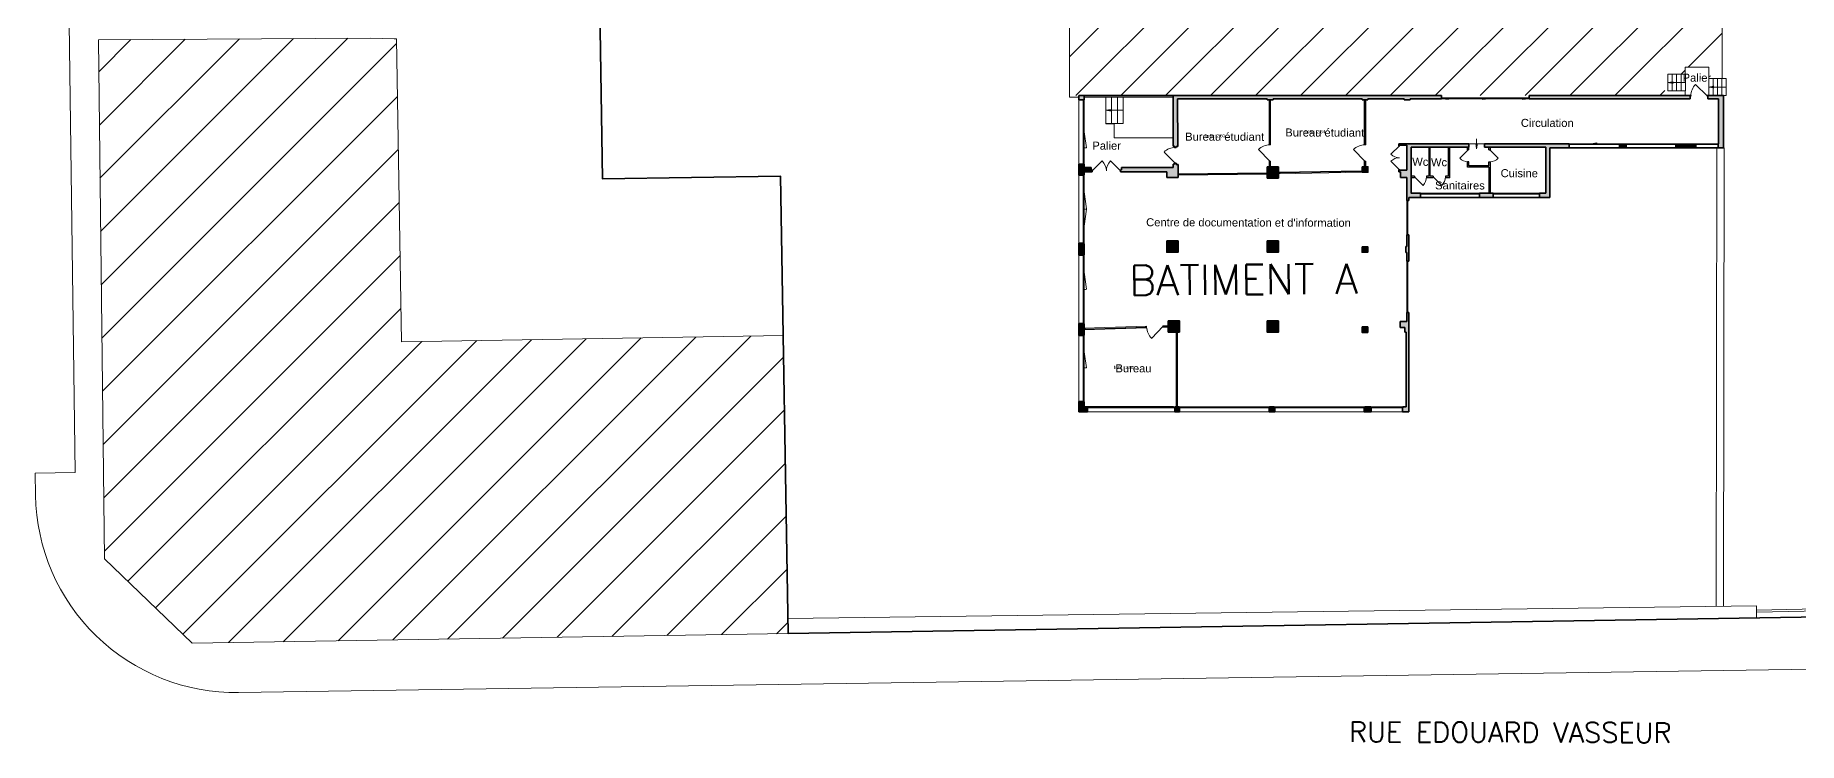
# Model space of a CAD drawing. Extents: x 11546 to 11685, y 7742 to 7835.
# Drawn here: x 11548.9 to 11637, y 7742.4 to 7777.8 of the extents above; entities that cross this region are included whole.
import ezdxf
from ezdxf.enums import TextEntityAlignment as Align

# ---------------------------------------------------------------- set-up
doc = ezdxf.new("R2010")
doc.units = 0
for name, color, linetype, lineweight in [('Ar0-Hatch1', 1, 'CONTINUOUS', 5), ('Ar0-Texte1', 144, 'CONTINUOUS', 15), ('Ar0-Texte2', 6, 'CONTINUOUS', 15), ('Ar2-Escalier', 6, 'CONTINUOUS', 9), ('Ar2-Maçon', 7, 'CONTINUOUS', 35), ('Ar2-Vue-FIN', 9, 'CONTINUOUS', 9), ('Ar6-Cloison', 3, 'CONTINUOUS', 25), ('Ar7-Menuiserie', 4, 'CONTINUOUS', 9), ('Ar7-Porte', 4, 'CONTINUOUS', 9)]:
    doc.layers.add(name, color=color, linetype=linetype, lineweight=lineweight)
doc.styles.add('arial', font='arial.ttf', dxfattribs={"width": 0.9999})
doc.styles.get("Standard").update_dxf_attribs({"font": 'romans.shx'})

msp = doc.modelspace()

# ---------------------------------------------------------------- hatches: boundary and pattern name
at = {"layer": 'Ar0-Hatch1'}
for points in [[(11606.027, 7772.259), (11606.007, 7774.654), (11610.477, 7774.654), (11610.477, 7774.604), (11610.787, 7774.604), (11610.787, 7774.654), (11615.227, 7774.654), (11615.227, 7774.604), (11615.507, 7774.604), (11615.507, 7774.654), (11617.327, 7774.654), (11617.327, 7774.604), (11617.627, 7774.604), (11617.627, 7774.654), (11619.197, 7774.654), (11619.197, 7774.814), (11601.078, 7774.814), (11601.078, 7774.731), (11601.078, 7774.594), (11601.338, 7774.594), (11601.338, 7774.734), (11605.778, 7774.734), (11605.778, 7772.274), (11605.858, 7772.274), (11605.858, 7772.219), (11605.928, 7772.219), (11605.928, 7772.259)], [(11631.627, 7774.654), (11631.627, 7774.774), (11631.657, 7774.774), (11631.657, 7774.814), (11623.577, 7774.814), (11623.577, 7774.654)], [(11633.285, 7772.195), (11633.285, 7774.814), (11632.467, 7774.814), (11632.467, 7774.774), (11632.497, 7774.774), (11632.497, 7774.654), (11633.037, 7774.654), (11633.037, 7772.404), (11633.027, 7772.404), (11633.027, 7772.195)], [(11618.147, 7769.706), (11618.147, 7769.924), (11617.687, 7769.924), (11617.687, 7770.704), (11617.847, 7770.704), (11617.847, 7770.784), (11617.687, 7770.784), (11617.687, 7772.224), (11618.577, 7772.224), (11618.577, 7770.784), (11618.447, 7770.784), (11618.447, 7770.704), (11618.787, 7770.704), (11618.787, 7770.784), (11618.637, 7770.784), (11618.637, 7772.224), (11619.537, 7772.224), (11619.537, 7770.784), (11619.387, 7770.784), (11619.387, 7770.704), (11619.607, 7770.704), (11619.607, 7772.224), (11620.497, 7772.224), (11620.497, 7772.104), (11620.567, 7772.104), (11620.567, 7772.404), (11617.067, 7772.404), (11617.067, 7772.302), (11617.117, 7772.302), (11617.117, 7772.327), (11617.467, 7772.327), (11617.467, 7771.077), (11617.117, 7771.077), (11617.117, 7771.102), (11617.067, 7771.102), (11617.067, 7771.001), (11617.147, 7771.001), (11617.147, 7770.711), (11617.467, 7770.711), (11617.467, 7769.561), (11617.562, 7769.561), (11617.562, 7769.706)], [(11624.61, 7769.706), (11624.61, 7772.195), (11625.567, 7772.195), (11625.567, 7772.404), (11621.337, 7772.404), (11621.337, 7772.224), (11621.567, 7772.224), (11621.567, 7772.104), (11621.647, 7772.104), (11621.647, 7772.224), (11624.407, 7772.224), (11624.407, 7769.924), (11624.097, 7769.924), (11624.097, 7769.706)], [(11628.427, 7772.195), (11628.427, 7772.404), (11628.067, 7772.404), (11628.067, 7772.195)], [(11631.907, 7772.195), (11631.907, 7772.404), (11630.897, 7772.404), (11630.897, 7772.195)], [(11601.288, 7770.834), (11601.288, 7770.854), (11601.338, 7770.854), (11601.338, 7770.994), (11601.738, 7770.994), (11601.738, 7771.094), (11601.688, 7771.094), (11601.688, 7771.214), (11601.338, 7771.214), (11601.338, 7771.374), (11601.078, 7771.374), (11601.078, 7770.834)], [(11606.039, 7770.719), (11606.034, 7771.359), (11605.928, 7771.359), (11605.928, 7771.429), (11605.858, 7771.429), (11605.858, 7771.374), (11605.778, 7771.374), (11605.778, 7771.214), (11603.208, 7771.214), (11603.208, 7771.094), (11603.158, 7771.094), (11603.158, 7770.994), (11605.468, 7770.994), (11605.468, 7770.719)], [(11611.057, 7770.674), (11611.057, 7771.254), (11610.487, 7771.254), (11610.487, 7770.674)], [(11615.517, 7770.974), (11615.517, 7771.254), (11615.237, 7771.254), (11615.237, 7770.974)], [(11621.777, 7769.706), (11621.777, 7769.924), (11621.647, 7769.924), (11621.647, 7771.504), (11621.567, 7771.504), (11621.567, 7771.304), (11620.567, 7771.304), (11620.567, 7771.504), (11620.497, 7771.504), (11620.497, 7771.234), (11621.567, 7771.234), (11621.567, 7769.924), (11621.097, 7769.924), (11621.097, 7769.706)], [(11606.028, 7766.979), (11606.028, 7767.539), (11605.468, 7767.539), (11605.468, 7766.979)], [(11611.048, 7766.979), (11611.048, 7767.539), (11610.488, 7767.539), (11610.488, 7766.979)], [(11617.562, 7766.531), (11617.562, 7767.851), (11617.467, 7767.851), (11617.467, 7767.261), (11617.417, 7767.261), (11617.417, 7766.971), (11617.467, 7766.971), (11617.467, 7766.531)], [(11601.288, 7766.824), (11601.288, 7766.844), (11601.338, 7766.844), (11601.338, 7767.404), (11601.288, 7767.404), (11601.288, 7767.424), (11601.078, 7767.424), (11601.078, 7766.824)], [(11615.508, 7766.974), (11615.508, 7767.254), (11615.228, 7767.254), (11615.228, 7766.974)], [(11601.288, 7762.814), (11601.288, 7762.834), (11601.338, 7762.834), (11601.338, 7763.394), (11601.288, 7763.394), (11601.288, 7763.414), (11601.078, 7763.414), (11601.078, 7762.814)], [(11606.098, 7762.981), (11606.098, 7763.551), (11605.528, 7763.551), (11605.528, 7762.981)], [(11611.048, 7762.979), (11611.048, 7763.539), (11610.488, 7763.539), (11610.488, 7762.979)], [(11615.508, 7762.964), (11615.508, 7763.244), (11615.228, 7763.244), (11615.228, 7762.964)], [(11617.367, 7763.221), (11617.367, 7762.981), (11617.437, 7762.981), (11617.437, 7759.241), (11617.268, 7759.241), (11617.268, 7759.201), (11617.248, 7759.201), (11617.248, 7758.991), (11617.562, 7758.991), (11617.562, 7763.961), (11617.467, 7763.961), (11617.467, 7763.521), (11617.127, 7763.521), (11617.127, 7763.221)], [(11601.508, 7758.991), (11601.508, 7759.201), (11601.488, 7759.201), (11601.488, 7759.241), (11601.338, 7759.241), (11601.338, 7759.494), (11601.288, 7759.494), (11601.288, 7759.514), (11601.078, 7759.514), (11601.078, 7758.991)], [(11606.108, 7758.991), (11606.108, 7759.201), (11606.088, 7759.201), (11606.088, 7759.241), (11605.888, 7759.241), (11605.888, 7759.201), (11605.868, 7759.201), (11605.868, 7758.991)], [(11610.858, 7758.991), (11610.858, 7759.201), (11610.838, 7759.201), (11610.838, 7759.241), (11610.608, 7759.241), (11610.608, 7759.201), (11610.588, 7759.201), (11610.588, 7758.991)], [(11615.688, 7758.991), (11615.688, 7759.201), (11615.668, 7759.201), (11615.668, 7759.241), (11615.358, 7759.241), (11615.358, 7759.201), (11615.338, 7759.201), (11615.338, 7758.991)]]:
    msp.add_hatch(color=256, dxfattribs=at).paths.add_polyline_path(points)
at = {"layer": 'Ar2-Vue-FIN'}
h = msp.add_hatch(dxfattribs=at)
h.set_pattern_fill('ANSI31', color=256, scale=0.5, angle=504.84347, style=0)
h.set_pattern_definition([(45, (11621.4753, 7813.3294), (-1.12253, 1.12253), [])])
h.paths.add_polyline_path([(11636.59, 7781.764), (11636.879, 7810.64), (11604.284, 7810.679), (11604.236, 7804.892), (11600.604, 7804.892), (11600.604, 7774.814), (11601.078, 7774.814), (11631.367, 7774.814), (11631.367, 7775.054), (11630.507, 7775.054), (11630.507, 7775.874), (11631.367, 7775.874), (11631.367, 7776.224), (11632.547, 7776.224), (11632.547, 7775.664), (11633.22, 7775.664), (11633.22, 7781.764)])
h.paths.add_polyline_path([(11630.25, 7775.793), (11630.505, 7775.793), (11630.505, 7775.07), (11630.25, 7775.07)], flags=16)
h.paths.add_polyline_path([(11630.057, 7775.862), (11630.312, 7775.862), (11630.311, 7775.046), (11630.056, 7775.046)], flags=16)
h.paths.add_polyline_path([(11609.955, 7776.251), (11610.38, 7776.251), (11610.38, 7775.818), (11609.955, 7775.818)], flags=16)
h.paths.add_polyline_path([(11617.812, 7808.346), (11617.805, 7808.726), (11617.974, 7808.721), (11617.981, 7808.341)], flags=16)
h = msp.add_hatch(dxfattribs=at)
h.set_pattern_fill('ANSI31', color=256, scale=0.6)
h.set_pattern_definition([(45, (-3.1229, -34.4494), (-1.34703842, 1.34703842), [])])
h.paths.add_polyline_path([(11566.973, 7777.644), (11566.853, 7777.643), (11565.652, 7777.682), (11552.072, 7777.596), (11552.38, 7751.65), (11556.767, 7747.429), (11586.548, 7747.907), (11586.309, 7762.806), (11567.217, 7762.499)])
h = msp.add_hatch(color=256, dxfattribs=at)
h.paths.add_polyline_path([(11630.507, 7775.464), (11630.73, 7775.462), (11630.728, 7775.464), (11630.77, 7775.506)])
h.paths.add_polyline_path([(11630.507, 7775.464), (11630.77, 7775.422), (11630.73, 7775.462)])
h = msp.add_hatch(color=256, dxfattribs=at)
h.paths.add_polyline_path([(11632.547, 7775.239), (11632.77, 7775.237), (11632.768, 7775.239), (11632.81, 7775.281)])
h.paths.add_polyline_path([(11632.547, 7775.239), (11632.81, 7775.197), (11632.77, 7775.237)])
h = msp.add_hatch(color=256, dxfattribs=at)
h.paths.add_polyline_path([(11602.418, 7774.074), (11602.641, 7774.072), (11602.639, 7774.074), (11602.681, 7774.116)])
h.paths.add_polyline_path([(11602.418, 7774.074), (11602.681, 7774.032), (11602.641, 7774.072)])
h = msp.add_hatch(color=256, dxfattribs=at)
h.paths.add_polyline_path([(11620.952, 7772.154), (11620.955, 7772.377), (11620.952, 7772.375), (11620.91, 7772.417)])
h.paths.add_polyline_path([(11620.952, 7772.154), (11620.994, 7772.417), (11620.955, 7772.377)])

# ---------------------------------------------------------------- linework, layer by layer
at = {"layer": 'Ar2-Escalier', "flags": 128}
msp.add_lwpolyline([(11633.285, 7774.814), (11633.427, 7774.814)], dxfattribs=at)
at = {"layer": 'Ar2-Maçon'}
for p, q in [((11605.778, 7772.274), (11605.778, 7774.814)), ((11619.197, 7774.814), (11605.778, 7774.814)), ((11606.007, 7774.654), (11610.477, 7774.654)), ((11610.477, 7774.604), (11610.477, 7774.654)), ((11610.787, 7774.604), (11610.477, 7774.604)), ((11610.787, 7774.654), (11615.227, 7774.654)), ((11615.507, 7774.604), (11615.507, 7774.654)), ((11617.327, 7774.604), (11617.327, 7774.654)), ((11617.627, 7774.604), (11617.627, 7774.654)), ((11617.627, 7774.654), (11619.197, 7774.654)), ((11619.197, 7774.654), (11619.197, 7774.814)), ((11631.657, 7774.814), (11623.577, 7774.814)), ((11623.577, 7774.814), (11623.577, 7774.654)), ((11623.577, 7774.654), (11631.627, 7774.654)), ((11631.657, 7774.774), (11631.627, 7774.774)), ((11633.285, 7774.814), (11632.467, 7774.814)), ((11632.497, 7774.774), (11632.467, 7774.774)), ((11633.037, 7772.404), (11633.037, 7774.654)), ((11605.858, 7772.274), (11605.778, 7772.274)), ((11605.858, 7772.219), (11605.858, 7772.274)), ((11605.928, 7772.219), (11605.928, 7772.259)), ((11605.928, 7772.259), (11606.027, 7772.259)), ((11617.067, 7772.404), (11620.567, 7772.404)), ((11617.067, 7772.302), (11617.067, 7772.404)), ((11617.117, 7772.302), (11617.117, 7772.327)), ((11617.467, 7771.077), (11617.467, 7772.327)), ((11620.567, 7772.224), (11617.687, 7772.224)), ((11620.567, 7772.404), (11620.567, 7772.224)), ((11621.337, 7772.224), (11621.337, 7772.404)), ((11621.337, 7772.404), (11625.567, 7772.404)), ((11621.337, 7772.224), (11624.407, 7772.224)), ((11624.407, 7769.924), (11624.407, 7772.224)), ((11633.285, 7772.195), (11624.61, 7772.195)), ((11624.61, 7772.195), (11624.61, 7769.706)), ((11601.078, 7770.834), (11601.078, 7771.374)), ((11601.338, 7771.214), (11601.688, 7771.214)), ((11601.688, 7771.214), (11601.688, 7771.094)), ((11601.688, 7771.094), (11601.738, 7771.094)), ((11603.158, 7771.094), (11603.208, 7771.094)), ((11603.208, 7771.214), (11605.778, 7771.214)), ((11603.208, 7771.214), (11603.208, 7771.094)), ((11605.858, 7771.374), (11605.778, 7771.374)), ((11605.778, 7771.214), (11605.778, 7771.374)), ((11605.858, 7771.374), (11605.858, 7771.429)), ((11605.928, 7771.359), (11605.928, 7771.429)), ((11605.928, 7771.359), (11606.034, 7771.359)), ((11610.487, 7771.254), (11610.487, 7770.674)), ((11611.057, 7770.674), (11611.057, 7771.254)), ((11617.067, 7771.001), (11617.067, 7771.102)), ((11617.117, 7771.077), (11617.117, 7771.102)), ((11601.338, 7770.994), (11601.738, 7770.994)), ((11603.158, 7770.994), (11605.468, 7770.994)), ((11605.468, 7770.994), (11605.468, 7770.719)), ((11605.468, 7770.719), (11606.039, 7770.719)), ((11611.057, 7770.674), (11610.487, 7770.674)), ((11617.147, 7771.001), (11617.067, 7771.001)), ((11617.147, 7770.711), (11617.147, 7771.001)), ((11617.147, 7770.711), (11617.467, 7770.711)), ((11624.61, 7769.706), (11617.562, 7769.706)), ((11617.562, 7769.561), (11617.562, 7769.706)), ((11624.407, 7769.924), (11624.097, 7769.924)), ((11617.562, 7766.531), (11617.562, 7767.851)), ((11601.078, 7766.824), (11601.078, 7767.424)), ((11601.338, 7767.404), (11601.338, 7766.844)), ((11617.417, 7766.971), (11617.417, 7767.261)), ((11617.417, 7767.261), (11617.467, 7767.261)), ((11617.417, 7766.971), (11617.467, 7766.971)), ((11601.078, 7762.814), (11601.078, 7763.414)), ((11617.127, 7763.221), (11617.127, 7763.521)), ((11617.127, 7763.521), (11617.467, 7763.521)), ((11617.367, 7763.221), (11617.127, 7763.221)), ((11617.367, 7762.981), (11617.367, 7763.221)), ((11617.562, 7763.961), (11617.562, 7758.991)), ((11617.437, 7762.981), (11617.367, 7762.981)), ((11617.437, 7759.241), (11617.437, 7762.981)), ((11601.078, 7758.991), (11601.078, 7759.514)), ((11601.508, 7758.991), (11601.078, 7758.991)), ((11601.338, 7759.494), (11601.338, 7759.241)), ((11601.338, 7759.241), (11605.808, 7759.241)), ((11606.108, 7758.991), (11605.868, 7758.991)), ((11605.888, 7759.241), (11606.088, 7759.241)), ((11610.858, 7758.991), (11610.588, 7758.991)), ((11615.338, 7758.991), (11615.688, 7758.991)), ((11617.248, 7758.991), (11617.562, 7758.991))]:
    msp.add_line(p, q, dxfattribs=at)
msp.add_lwpolyline([(11585.332, 7810.582), (11585.354, 7808.985), (11551.566, 7809.284), (11551.871, 7791.708), (11576.93, 7791.97), (11577.273, 7770.641), (11586.161, 7770.784), (11586.548, 7747.907), (11642.335, 7748.811)], dxfattribs=at)
at = {"layer": 'Ar2-Maçon', "flags": 128}
for points in [[(11601.338, 7774.814), (11601.078, 7774.814), (11601.078, 7774.594)], [(11601.338, 7774.594), (11601.078, 7774.594)], [(11601.338, 7774.594), (11601.338, 7774.814)], [(11606.007, 7774.654), (11606.027, 7772.259)], [(11610.787, 7774.654), (11610.787, 7774.604)], [(11615.227, 7774.654), (11615.227, 7774.604)], [(11615.227, 7774.604), (11615.507, 7774.604)], [(11615.507, 7774.654), (11617.327, 7774.654)], [(11617.327, 7774.604), (11617.627, 7774.604)], [(11631.627, 7774.654), (11631.627, 7774.774)], [(11631.657, 7774.774), (11631.657, 7774.814)], [(11632.467, 7774.774), (11632.467, 7774.814)], [(11632.497, 7774.654), (11632.497, 7774.774)], [(11632.497, 7774.654), (11633.037, 7774.654)], [(11633.285, 7772.195), (11633.285, 7774.814)], [(11605.858, 7772.219), (11605.928, 7772.219)], [(11617.067, 7772.302), (11617.117, 7772.302)], [(11617.117, 7772.327), (11617.467, 7772.327)], [(11618.147, 7769.924), (11617.687, 7769.924), (11617.687, 7772.224)], [(11625.567, 7772.404), (11625.567, 7772.195)], [(11633.027, 7772.404), (11633.027, 7772.195)], [(11633.037, 7772.404), (11633.027, 7772.404)], [(11601.338, 7771.374), (11601.078, 7771.374)], [(11601.338, 7771.374), (11601.338, 7771.214)], [(11601.738, 7771.094), (11601.738, 7770.994)], [(11603.158, 7771.094), (11603.158, 7770.994)], [(11605.858, 7771.429), (11605.928, 7771.429)], [(11606.034, 7771.359), (11606.039, 7770.719)], [(11611.057, 7771.254), (11610.487, 7771.254)], [(11615.237, 7771.254), (11615.237, 7770.974), (11615.517, 7770.974), (11615.517, 7771.254), (11615.237, 7771.254)], [(11617.067, 7771.102), (11617.117, 7771.102)], [(11617.117, 7771.077), (11617.467, 7771.077)], [(11601.338, 7770.854), (11601.288, 7770.854), (11601.288, 7770.834), (11601.078, 7770.834)], [(11601.338, 7770.854), (11601.338, 7770.994)], [(11617.467, 7769.561), (11617.467, 7770.711)], [(11617.467, 7769.561), (11617.562, 7769.561)], [(11618.147, 7769.924), (11618.147, 7769.715)], [(11621.097, 7769.924), (11621.777, 7769.924), (11621.777, 7769.715)], [(11621.097, 7769.924), (11621.097, 7769.715)], [(11624.097, 7769.924), (11624.097, 7769.715)], [(11617.467, 7767.851), (11617.562, 7767.851)], [(11617.467, 7767.851), (11617.467, 7767.261)], [(11601.338, 7767.404), (11601.288, 7767.404), (11601.288, 7767.424), (11601.078, 7767.424)], [(11601.338, 7766.844), (11601.288, 7766.844), (11601.288, 7766.824), (11601.078, 7766.824)], [(11617.467, 7766.531), (11617.467, 7766.971)], [(11617.467, 7766.531), (11617.562, 7766.531)], [(11601.338, 7763.394), (11601.288, 7763.394), (11601.288, 7763.414), (11601.078, 7763.414)], [(11601.338, 7762.834), (11601.338, 7763.394)], [(11605.528, 7762.981), (11606.098, 7762.981), (11606.098, 7763.551), (11605.528, 7763.551)], [(11605.528, 7762.981), (11605.528, 7763.551)], [(11617.467, 7763.961), (11617.562, 7763.961)], [(11617.467, 7763.521), (11617.467, 7763.961)], [(11601.338, 7762.834), (11601.288, 7762.834), (11601.288, 7762.814), (11601.078, 7762.814)], [(11601.338, 7759.494), (11601.288, 7759.494), (11601.288, 7759.514), (11601.078, 7759.514)], [(11601.508, 7759.201), (11601.488, 7759.201), (11601.488, 7759.241)], [(11601.508, 7759.201), (11601.508, 7758.991)], [(11605.868, 7759.201), (11605.888, 7759.201), (11605.888, 7759.241)], [(11605.868, 7759.201), (11605.868, 7758.991)], [(11606.108, 7759.201), (11606.088, 7759.201), (11606.088, 7759.241)], [(11606.108, 7759.201), (11606.108, 7758.991)], [(11610.588, 7759.201), (11610.608, 7759.201), (11610.608, 7759.241)], [(11610.588, 7759.201), (11610.588, 7758.991)], [(11610.608, 7759.241), (11610.838, 7759.241)], [(11610.858, 7759.201), (11610.838, 7759.201), (11610.838, 7759.241)], [(11610.858, 7759.201), (11610.858, 7758.991)], [(11615.338, 7759.201), (11615.358, 7759.201), (11615.358, 7759.241)], [(11615.338, 7759.201), (11615.338, 7758.991)], [(11615.358, 7759.241), (11615.668, 7759.241)], [(11615.688, 7759.201), (11615.668, 7759.201), (11615.668, 7759.241)], [(11615.688, 7759.201), (11615.688, 7758.991)], [(11617.248, 7759.201), (11617.268, 7759.201), (11617.268, 7759.241)], [(11617.248, 7759.201), (11617.248, 7758.991)], [(11617.267, 7759.241), (11617.437, 7759.241)]]:
    msp.add_lwpolyline(points, dxfattribs=at)
for points in [[(11605.468, 7767.539), (11605.468, 7766.979), (11606.028, 7766.979), (11606.028, 7767.539)], [(11610.488, 7767.539), (11610.488, 7766.979), (11611.048, 7766.979), (11611.048, 7767.539)], [(11615.228, 7767.254), (11615.228, 7766.974), (11615.508, 7766.974), (11615.508, 7767.254)], [(11610.488, 7763.539), (11610.488, 7762.979), (11611.048, 7762.979), (11611.048, 7763.539)], [(11615.228, 7763.244), (11615.228, 7762.964), (11615.508, 7762.964), (11615.508, 7763.244)]]:
    msp.add_lwpolyline(points, close=True, dxfattribs=at)
at = {"layer": 'Ar2-Vue-FIN'}
for p, q in [((11550.058, 7818.259), (11550.92, 7755.955)), ((11600.604, 7774.731), (11600.604, 7805.142)), ((11631.387, 7775.874), (11630.507, 7775.874)), ((11630.507, 7775.464), (11630.77, 7775.506)), ((11633.427, 7775.664), (11632.547, 7775.664)), ((11601.078, 7774.731), (11600.604, 7774.731)), ((11601.078, 7774.594), (11601.078, 7771.374)), ((11630.507, 7775.464), (11631.387, 7775.464)), ((11630.507, 7775.464), (11630.77, 7775.422)), ((11630.77, 7775.422), (11630.507, 7775.464)), ((11631.387, 7775.054), (11630.507, 7775.054)), ((11632.547, 7775.239), (11632.81, 7775.281)), ((11632.547, 7775.239), (11633.427, 7775.239)), ((11632.547, 7775.239), (11632.81, 7775.197)), ((11632.81, 7775.197), (11632.547, 7775.239)), ((11602.418, 7774.074), (11602.681, 7774.116)), ((11602.418, 7774.074), (11603.288, 7774.074)), ((11602.418, 7774.074), (11602.681, 7774.032)), ((11602.681, 7774.032), (11602.418, 7774.074)), ((11603.288, 7773.414), (11602.418, 7773.414)), ((11602.838, 7772.694), (11605.778, 7772.694)), ((11620.952, 7772.154), (11620.91, 7772.417)), ((11620.952, 7772.154), (11620.952, 7772.654)), ((11620.952, 7772.154), (11620.994, 7772.417)), ((11620.994, 7772.417), (11620.952, 7772.154)), ((11632.959, 7772.196), (11632.917, 7749.264)), ((11633.326, 7772.195), (11633.284, 7749.27)), ((11601.078, 7770.834), (11601.078, 7767.424)), ((11601.078, 7766.824), (11601.078, 7763.434)), ((11601.078, 7762.814), (11601.078, 7759.514)), ((11605.868, 7758.991), (11601.508, 7758.991)), ((11610.588, 7758.991), (11606.108, 7758.991)), ((11615.338, 7758.991), (11610.858, 7758.991)), ((11617.248, 7758.991), (11615.688, 7758.991)), ((11548.92, 7755.927), (11550.92, 7755.955)), ((11548.92, 7755.927), (11548.936, 7754.823)), ((11586.536, 7748.654), (11634.935, 7749.291)), ((11638.732, 7749.163), (11634.933, 7749.075)), ((11634.935, 7748.691), (11634.935, 7749.291)), ((11642.295, 7749.145), (11634.935, 7748.975)), ((11559.082, 7744.963), (11683.579, 7746.802))]:
    msp.add_line(p, q, dxfattribs=at)
at = {"layer": 'Ar2-Vue-FIN', "flags": 128}
for points in [[(11636.59, 7781.764), (11633.22, 7781.764), (11633.22, 7775.664)], [(11630.507, 7775.054), (11630.507, 7775.874)], [(11630.727, 7775.054), (11630.727, 7775.874)], [(11630.947, 7775.054), (11630.947, 7775.874)], [(11631.167, 7775.054), (11631.167, 7775.874)], [(11631.367, 7775.874), (11631.367, 7776.224)], [(11632.547, 7776.224), (11631.367, 7776.224)], [(11631.387, 7775.054), (11631.387, 7775.874)], [(11632.547, 7774.814), (11632.547, 7776.224)], [(11632.767, 7774.814), (11632.767, 7775.664)], [(11632.987, 7774.814), (11632.987, 7775.664)], [(11633.207, 7774.814), (11633.207, 7775.664)], [(11633.427, 7774.814), (11633.427, 7775.664)], [(11602.418, 7773.394), (11602.418, 7774.734)], [(11602.708, 7773.414), (11602.708, 7774.734)], [(11602.998, 7773.414), (11602.998, 7774.734)], [(11603.288, 7773.414), (11603.288, 7774.734)], [(11631.367, 7774.814), (11631.367, 7775.054)], [(11602.838, 7773.394), (11602.418, 7773.394)], [(11602.838, 7772.694), (11602.838, 7773.394)], [(11621.337, 7772.404), (11620.567, 7772.404)]]:
    msp.add_lwpolyline(points, dxfattribs=at)
msp.add_lwpolyline([(11552.072, 7777.596), (11565.652, 7777.682), (11566.853, 7777.643), (11566.973, 7777.644), (11567.217, 7762.499), (11586.309, 7762.806), (11586.548, 7747.907), (11556.767, 7747.429), (11552.38, 7751.65)], close=True, dxfattribs=at)
at = {"layer": 'Ar2-Vue-FIN'}
msp.add_arc((11558.935, 7754.961), 10, 180.79313, 270.84628, dxfattribs=at)
at = {"layer": 'Ar6-Cloison'}
for p, q in [((11605.778, 7774.814), (11601.338, 7774.814)), ((11605.778, 7774.734), (11601.338, 7774.734)), ((11618.577, 7770.784), (11618.577, 7772.224)), ((11618.637, 7770.784), (11618.637, 7772.224)), ((11619.537, 7770.784), (11619.537, 7772.224)), ((11619.607, 7770.704), (11619.607, 7772.224)), ((11620.497, 7772.104), (11620.497, 7772.224)), ((11621.647, 7772.104), (11621.647, 7772.224)), ((11620.497, 7771.234), (11620.497, 7771.504)), ((11621.567, 7771.234), (11620.497, 7771.234)), ((11621.647, 7769.924), (11621.647, 7771.504)), ((11617.847, 7770.784), (11617.687, 7770.784)), ((11617.847, 7770.704), (11617.687, 7770.704)), ((11618.577, 7770.784), (11618.447, 7770.784)), ((11618.787, 7770.704), (11618.447, 7770.704)), ((11618.787, 7770.784), (11618.637, 7770.784)), ((11619.537, 7770.784), (11619.387, 7770.784)), ((11619.607, 7770.704), (11619.387, 7770.704))]:
    msp.add_line(p, q, dxfattribs=at)
at = {"layer": 'Ar6-Cloison', "flags": 128}
for points in [[(11601.338, 7774.731), (11601.338, 7774.814)], [(11620.567, 7772.104), (11620.497, 7772.104)], [(11620.567, 7772.104), (11620.567, 7772.224)], [(11621.567, 7772.104), (11621.567, 7772.224)], [(11621.567, 7772.104), (11621.647, 7772.104)], [(11628.067, 7772.404), (11628.067, 7772.195)], [(11628.067, 7772.404), (11628.427, 7772.404)], [(11628.427, 7772.404), (11628.427, 7772.195)], [(11630.897, 7772.404), (11630.897, 7772.195)], [(11630.897, 7772.404), (11631.907, 7772.404)], [(11631.907, 7772.404), (11631.907, 7772.195)], [(11620.567, 7771.504), (11620.497, 7771.504)], [(11620.567, 7771.304), (11620.567, 7771.504)], [(11621.567, 7771.304), (11620.567, 7771.304)], [(11621.567, 7771.304), (11621.567, 7771.504)], [(11621.567, 7771.504), (11621.647, 7771.504)], [(11621.567, 7771.234), (11621.567, 7769.924)], [(11617.847, 7770.784), (11617.847, 7770.704)], [(11618.447, 7770.784), (11618.447, 7770.704)], [(11618.787, 7770.784), (11618.787, 7770.704)], [(11619.387, 7770.784), (11619.387, 7770.704)]]:
    msp.add_lwpolyline(points, dxfattribs=at)
at = {"layer": 'Ar7-Menuiserie'}
for p, q in [((11615.327, 7774.604), (11615.327, 7772.344)), ((11615.407, 7774.604), (11615.407, 7772.344)), ((11610.657, 7774.554), (11610.577, 7774.554)), ((11615.327, 7771.534), (11615.327, 7771.254)), ((11615.407, 7771.534), (11615.407, 7771.254)), ((11601.338, 7763.174), (11604.456, 7763.276)), ((11601.338, 7763.094), (11604.459, 7763.196)), ((11601.339, 7763.134), (11601.338, 7763.134)), ((11601.389, 7763.136), (11604.407, 7763.234)), ((11605.266, 7763.302), (11605.525, 7763.311)), ((11605.268, 7763.222), (11605.528, 7763.231)), ((11605.928, 7762.981), (11605.928, 7759.241)), ((11605.968, 7762.931), (11605.968, 7759.291)), ((11606.008, 7762.981), (11606.008, 7759.241)), ((11605.928, 7759.291), (11606.008, 7759.291))]:
    msp.add_line(p, q, dxfattribs=at)
at = {"layer": 'Ar7-Menuiserie', "flags": 128}
for points in [[(11601.288, 7774.594), (11601.288, 7771.374)], [(11601.338, 7774.594), (11601.288, 7774.594)], [(11601.338, 7774.594), (11601.338, 7771.374)], [(11610.577, 7772.343), (11610.577, 7774.604)], [(11610.657, 7772.344), (11610.657, 7774.604)], [(11623.577, 7774.694), (11619.197, 7774.694)], [(11619.197, 7774.654), (11619.197, 7774.694)], [(11623.577, 7774.654), (11619.197, 7774.654)], [(11619.237, 7774.654), (11619.237, 7774.694)], [(11619.537, 7774.654), (11619.537, 7774.694)], [(11619.577, 7774.654), (11619.577, 7774.694)], [(11621.197, 7774.674), (11619.577, 7774.674)], [(11621.197, 7774.654), (11621.197, 7774.694)], [(11621.237, 7774.654), (11621.237, 7774.694)], [(11621.537, 7774.654), (11621.537, 7774.694)], [(11621.577, 7774.654), (11621.577, 7774.694)], [(11621.577, 7774.674), (11623.197, 7774.674)], [(11623.197, 7774.654), (11623.197, 7774.694)], [(11623.237, 7774.654), (11623.237, 7774.694)], [(11623.537, 7774.654), (11623.537, 7774.694)], [(11623.577, 7774.654), (11623.577, 7774.694)], [(11601.338, 7774.554), (11601.288, 7774.554)], [(11601.338, 7773.814), (11601.288, 7773.814)], [(11601.338, 7773.774), (11601.288, 7773.774)], [(11601.313, 7774.554), (11601.313, 7773.814)], [(11601.313, 7773.774), (11601.313, 7773.034)], [(11610.617, 7774.554), (11610.617, 7772.394)], [(11615.327, 7774.554), (11615.407, 7774.554)], [(11615.367, 7772.394), (11615.367, 7774.554)], [(11601.338, 7773.034), (11601.288, 7773.034)], [(11601.338, 7772.994), (11601.288, 7772.994)], [(11601.338, 7772.194), (11601.288, 7772.194)], [(11601.338, 7772.154), (11601.288, 7772.154)], [(11601.313, 7772.154), (11601.313, 7771.414)], [(11610.657, 7772.394), (11610.577, 7772.394)], [(11610.657, 7772.344), (11610.577, 7772.344)], [(11615.407, 7772.394), (11615.327, 7772.394)], [(11615.407, 7772.344), (11615.327, 7772.344)], [(11628.067, 7772.404), (11625.567, 7772.404)], [(11625.567, 7772.364), (11625.567, 7772.404)], [(11628.067, 7772.364), (11625.567, 7772.364)], [(11625.607, 7772.364), (11625.607, 7772.404)], [(11625.607, 7772.384), (11626.627, 7772.384)], [(11626.627, 7772.404), (11626.627, 7772.364)], [(11626.667, 7772.404), (11626.667, 7772.364)], [(11626.967, 7772.404), (11626.967, 7772.364)], [(11627.007, 7772.404), (11627.007, 7772.364)], [(11627.007, 7772.384), (11628.027, 7772.384)], [(11628.027, 7772.364), (11628.027, 7772.404)], [(11628.067, 7772.364), (11628.067, 7772.404)], [(11630.897, 7772.404), (11628.427, 7772.404)], [(11628.427, 7772.364), (11628.427, 7772.404)], [(11630.897, 7772.364), (11628.427, 7772.364)], [(11628.467, 7772.364), (11628.467, 7772.404)], [(11628.467, 7772.384), (11630.857, 7772.384)], [(11630.857, 7772.364), (11630.857, 7772.404)], [(11630.897, 7772.364), (11630.897, 7772.404)], [(11633.027, 7772.404), (11631.907, 7772.404)], [(11631.907, 7772.364), (11631.907, 7772.404)], [(11633.027, 7772.364), (11631.907, 7772.364)], [(11631.947, 7772.364), (11631.947, 7772.404)], [(11631.947, 7772.384), (11632.987, 7772.384)], [(11632.987, 7772.364), (11632.987, 7772.404)], [(11633.027, 7772.364), (11633.027, 7772.404)], [(11601.338, 7771.414), (11601.288, 7771.414)], [(11601.338, 7771.374), (11601.288, 7771.374)], [(11610.657, 7771.534), (11610.577, 7771.534)], [(11610.577, 7771.534), (11610.577, 7771.254)], [(11610.657, 7771.484), (11610.577, 7771.484)], [(11610.657, 7771.304), (11610.577, 7771.304)], [(11610.617, 7771.304), (11610.617, 7771.484)], [(11610.657, 7771.534), (11610.657, 7771.254)], [(11615.407, 7771.534), (11615.327, 7771.534)], [(11615.407, 7771.484), (11615.327, 7771.484)], [(11615.407, 7771.304), (11615.327, 7771.304)], [(11615.367, 7771.304), (11615.367, 7771.484)], [(11601.288, 7770.854), (11601.288, 7767.404)], [(11601.338, 7770.854), (11601.288, 7770.854)], [(11601.338, 7770.814), (11601.288, 7770.814)], [(11601.313, 7770.814), (11601.313, 7770.034)], [(11601.338, 7770.854), (11601.338, 7767.404)], [(11610.487, 7770.954), (11606.038, 7770.904)], [(11610.487, 7770.874), (11606.038, 7770.824)], [(11610.438, 7770.914), (11606.088, 7770.865)], [(11606.088, 7770.905), (11606.089, 7770.825)], [(11610.437, 7770.954), (11610.438, 7770.874)], [(11611.057, 7770.984), (11615.237, 7771.054)], [(11611.057, 7770.904), (11615.237, 7770.974)], [(11611.117, 7770.985), (11611.119, 7770.905)], [(11611.118, 7770.945), (11615.188, 7771.013)], [(11615.187, 7771.053), (11615.189, 7770.973)], [(11615.237, 7771.014), (11615.238, 7771.014)], [(11601.338, 7770.034), (11601.288, 7770.034)], [(11601.338, 7769.994), (11601.288, 7769.994)], [(11617.467, 7769.561), (11617.467, 7767.851)], [(11617.507, 7769.561), (11617.467, 7769.561)], [(11617.507, 7769.521), (11617.467, 7769.521)], [(11617.487, 7768.701), (11617.487, 7769.521)], [(11617.507, 7769.561), (11617.507, 7767.851)], [(11621.097, 7769.924), (11618.147, 7769.924)], [(11618.147, 7769.884), (11618.147, 7769.924)], [(11621.097, 7769.884), (11618.147, 7769.884)], [(11618.187, 7769.884), (11618.187, 7769.924)], [(11618.187, 7769.904), (11621.057, 7769.904)], [(11621.057, 7769.884), (11621.057, 7769.924)], [(11621.097, 7769.884), (11621.097, 7769.924)], [(11624.097, 7769.924), (11621.777, 7769.924)], [(11621.777, 7769.884), (11621.777, 7769.924)], [(11624.097, 7769.884), (11621.777, 7769.884)], [(11621.817, 7769.884), (11621.817, 7769.924)], [(11621.817, 7769.904), (11624.057, 7769.904)], [(11624.057, 7769.884), (11624.057, 7769.924)], [(11624.097, 7769.884), (11624.097, 7769.924)], [(11617.507, 7768.701), (11617.467, 7768.701)], [(11617.507, 7768.661), (11617.467, 7768.661)], [(11601.338, 7768.274), (11601.288, 7768.274)], [(11601.338, 7768.234), (11601.288, 7768.234)], [(11601.313, 7768.234), (11601.313, 7767.444)], [(11617.507, 7767.891), (11617.467, 7767.891)], [(11617.507, 7767.851), (11617.467, 7767.851)], [(11601.338, 7767.444), (11601.288, 7767.444)], [(11601.338, 7767.404), (11601.288, 7767.404)], [(11601.288, 7766.844), (11601.288, 7763.394)], [(11601.338, 7766.844), (11601.288, 7766.844)], [(11601.338, 7766.804), (11601.288, 7766.804)], [(11601.313, 7766.804), (11601.313, 7766.014)], [(11601.338, 7766.844), (11601.338, 7763.394)], [(11601.338, 7766.014), (11601.288, 7766.014)], [(11601.338, 7765.974), (11601.288, 7765.974)], [(11617.467, 7766.531), (11617.467, 7763.961)], [(11617.507, 7766.531), (11617.467, 7766.531)], [(11617.507, 7766.491), (11617.467, 7766.491)], [(11617.487, 7765.711), (11617.487, 7766.491)], [(11617.507, 7766.531), (11617.507, 7763.961)], [(11601.338, 7765.114), (11601.288, 7765.114)], [(11601.338, 7765.074), (11601.288, 7765.074)], [(11601.313, 7765.074), (11601.313, 7764.264)], [(11617.507, 7765.711), (11617.467, 7765.711)], [(11617.507, 7765.671), (11617.467, 7765.671)], [(11601.338, 7764.264), (11601.288, 7764.264)], [(11601.338, 7764.224), (11601.288, 7764.224)], [(11601.313, 7764.224), (11601.313, 7763.434)], [(11617.507, 7764.821), (11617.467, 7764.821)], [(11617.507, 7764.781), (11617.467, 7764.781)], [(11617.487, 7764.001), (11617.487, 7764.781)], [(11601.338, 7763.434), (11601.288, 7763.434)], [(11601.338, 7763.394), (11601.288, 7763.394)], [(11601.388, 7763.176), (11601.391, 7763.096)], [(11604.406, 7763.274), (11604.409, 7763.194)], [(11604.456, 7763.276), (11604.459, 7763.196)], [(11605.266, 7763.302), (11605.268, 7763.222)], [(11605.316, 7763.304), (11605.318, 7763.224)], [(11605.317, 7763.264), (11605.477, 7763.269)], [(11605.476, 7763.309), (11605.478, 7763.229)], [(11617.507, 7764.001), (11617.467, 7764.001)], [(11617.507, 7763.961), (11617.467, 7763.961)], [(11601.288, 7762.834), (11601.288, 7759.494)], [(11601.338, 7762.834), (11601.288, 7762.834)], [(11601.338, 7762.794), (11601.288, 7762.794)], [(11601.313, 7762.794), (11601.313, 7762.044)], [(11601.338, 7762.834), (11601.338, 7759.494)], [(11605.928, 7762.931), (11606.008, 7762.931)], [(11601.338, 7762.044), (11601.288, 7762.044)], [(11601.338, 7762.004), (11601.288, 7762.004)], [(11601.338, 7761.194), (11601.288, 7761.194)], [(11601.338, 7761.154), (11601.288, 7761.154)], [(11601.313, 7761.154), (11601.313, 7759.534)], [(11601.338, 7759.534), (11601.288, 7759.534)], [(11601.338, 7759.494), (11601.288, 7759.494)], [(11605.888, 7759.241), (11601.488, 7759.241)], [(11605.888, 7759.201), (11601.488, 7759.201)], [(11601.608, 7759.201), (11601.608, 7759.241)], [(11601.608, 7759.221), (11602.408, 7759.221)], [(11602.408, 7759.201), (11602.408, 7759.241)], [(11602.448, 7759.201), (11602.448, 7759.241)], [(11603.188, 7759.201), (11603.188, 7759.241)], [(11603.228, 7759.201), (11603.228, 7759.241)], [(11603.228, 7759.221), (11604.028, 7759.221)], [(11604.028, 7759.201), (11604.028, 7759.241)], [(11604.068, 7759.201), (11604.068, 7759.241)], [(11604.928, 7759.201), (11604.928, 7759.241)], [(11604.968, 7759.201), (11604.968, 7759.241)], [(11604.968, 7759.221), (11605.768, 7759.221)], [(11605.768, 7759.201), (11605.768, 7759.241)], [(11610.608, 7759.241), (11606.088, 7759.241)], [(11610.608, 7759.201), (11606.088, 7759.201)], [(11606.208, 7759.201), (11606.208, 7759.241)], [(11606.208, 7759.221), (11607.008, 7759.221)], [(11607.008, 7759.201), (11607.008, 7759.241)], [(11607.048, 7759.201), (11607.048, 7759.241)], [(11607.908, 7759.201), (11607.908, 7759.241)], [(11607.948, 7759.201), (11607.948, 7759.241)], [(11607.948, 7759.221), (11608.748, 7759.221)], [(11608.748, 7759.201), (11608.748, 7759.241)], [(11608.788, 7759.201), (11608.788, 7759.241)], [(11609.648, 7759.201), (11609.648, 7759.241)], [(11609.688, 7759.201), (11609.688, 7759.241)], [(11609.688, 7759.221), (11610.488, 7759.221)], [(11610.488, 7759.201), (11610.488, 7759.241)], [(11615.358, 7759.241), (11610.838, 7759.241)], [(11615.358, 7759.201), (11610.838, 7759.201)], [(11610.958, 7759.201), (11610.958, 7759.241)], [(11610.958, 7759.221), (11611.758, 7759.221)], [(11611.758, 7759.201), (11611.758, 7759.241)], [(11611.798, 7759.201), (11611.798, 7759.241)], [(11612.658, 7759.201), (11612.658, 7759.241)], [(11612.698, 7759.201), (11612.698, 7759.241)], [(11612.698, 7759.221), (11613.498, 7759.221)], [(11613.498, 7759.201), (11613.498, 7759.241)], [(11613.538, 7759.201), (11613.538, 7759.241)], [(11614.398, 7759.201), (11614.398, 7759.241)], [(11614.438, 7759.201), (11614.438, 7759.241)], [(11614.438, 7759.221), (11615.238, 7759.221)], [(11615.238, 7759.201), (11615.238, 7759.241)], [(11617.268, 7759.241), (11615.668, 7759.241)], [(11617.268, 7759.201), (11615.668, 7759.201)], [(11615.788, 7759.241), (11615.788, 7759.201)], [(11616.448, 7759.221), (11615.788, 7759.221)], [(11616.448, 7759.201), (11616.448, 7759.241)], [(11616.488, 7759.201), (11616.488, 7759.241)], [(11617.148, 7759.201), (11617.148, 7759.241)]]:
    msp.add_lwpolyline(points, dxfattribs=at)
at = {"layer": 'Ar7-Menuiserie'}
for points in [[(11619.237, 7774.654), (11619.534, 7774.611)], [(11621.537, 7774.654), (11621.241, 7774.611)], [(11623.537, 7774.654), (11623.241, 7774.611)], [(11601.338, 7772.994), (11601.454, 7772.203)], [(11626.667, 7772.404), (11626.964, 7772.448)], [(11601.338, 7769.994), (11601.462, 7769.143)], [(11601.338, 7768.274), (11601.462, 7769.125)], [(11601.338, 7765.974), (11601.462, 7765.123)], [(11601.338, 7762.004), (11601.455, 7761.203)]]:
    msp.add_lwpolyline(points, dxfattribs=at)
for centre, radius, start, end in [((11619.237, 7774.654), 0.3, 351.68235, 0), ((11621.537, 7774.654), 0.3, 180, 188.31765), ((11623.537, 7774.654), 0.3, 180, 188.31765), ((11601.338, 7772.994), 0.8, 270, 278.31765), ((11626.667, 7772.404), 0.3, 360, 8.31765), ((11601.338, 7769.994), 0.86, 270, 278.31765), ((11601.338, 7768.274), 0.86, 81.68235, 90), ((11601.338, 7765.974), 0.86, 270, 278.31765), ((11601.367, 7761.692), 0.497, 266.62774, 280.18502)]:
    msp.add_arc(centre, radius, start, end, dxfattribs=at)
at = {"layer": 'Ar7-Porte'}
for p, q in [((11632.467, 7774.794), (11631.895, 7775.367)), ((11605.893, 7771.429), (11605.334, 7771.988)), ((11610.617, 7771.534), (11610.045, 7772.107)), ((11615.367, 7771.534), (11614.795, 7772.107)), ((11617.092, 7772.302), (11616.668, 7771.878)), ((11620.532, 7772.104), (11620.108, 7771.68)), ((11621.607, 7772.104), (11622.032, 7771.68)), ((11601.738, 7771.044), (11602.24, 7771.546)), ((11603.158, 7771.044), (11602.656, 7771.546)), ((11617.092, 7771.102), (11616.668, 7771.527)), ((11617.847, 7770.744), (11618.272, 7770.32)), ((11618.787, 7770.744), (11619.212, 7770.32)), ((11605.267, 7763.262), (11604.713, 7762.671))]:
    msp.add_line(p, q, dxfattribs=at)
for centre, radius, start, end in [((11632.467, 7774.794), 0.81, 135, 180), ((11605.893, 7771.429), 0.79, 90, 135), ((11610.617, 7771.534), 0.81, 90, 135), ((11615.367, 7771.534), 0.81, 90, 135), ((11601.738, 7771.044), 0.71, 360, 45), ((11603.158, 7771.044), 0.71, 135, 180), ((11617.092, 7772.302), 0.6, 225, 270), ((11617.092, 7771.102), 0.6, 90, 135), ((11620.532, 7772.104), 0.6, 225, 270), ((11621.607, 7772.104), 0.6, 270, 315), ((11617.847, 7770.744), 0.6, 315, 0), ((11618.787, 7770.744), 0.6, 315, 0), ((11605.267, 7763.262), 0.81, 181.86604, 226.86604)]:
    msp.add_arc(centre, radius, start, end, dxfattribs=at)

# ---------------------------------------------------------------- texts
at = {"layer": 'Ar0-Texte1', "style": 'arial', "width": 0.9999}
for s, height, p in [('Palier', 0.4, (11631.959, 7775.704)), ('Bureau étudiant', 0.4, (11608.358, 7772.752)), ('hsfp : 2.60', 0.153, (11607.874, 7772.8)), ('Bureau étudiant', 0.4, (11613.362, 7772.96)), ('hsfp : 2.84', 0.153, (11612.877, 7773.007)), ('Circulation', 0.4, (11624.481, 7773.442)), ('Palier', 0.4, (11602.461, 7772.306)), ('Wc', 0.4, (11618.135, 7771.498)), ('Wc', 0.4, (11619.074, 7771.477)), ('Cuisine', 0.4, (11623.082, 7770.928)), ('Sanitaires', 0.4, (11620.117, 7770.318)), ("Centre de documentation et d'information", 0.4, (11609.551, 7768.462)), ('Bureau', 0.4, (11603.806, 7761.17)), ('hsfp : 2.82', 0.153, (11603.321, 7761.218))]:
    msp.add_text(s, height=height, rotation=359.84347, dxfattribs=at).set_placement(p, align=Align.MIDDLE_CENTER)
at = {"layer": 'Ar0-Texte2', "attachment_point": 5}
for s, insert, char_height, width, rotation in [('BATIMENT A', (11609.309, 7765.613), 1.5, 67.04009, 0.45624), ('RUE EDOUARD VASSEUR', (11622.63, 7742.969), 1, 40, 359.84347)]:
    msp.add_mtext(s, dxfattribs=dict(at, insert=insert, char_height=char_height, width=width, rotation=rotation))

doc.saveas('drawing.dxf')
